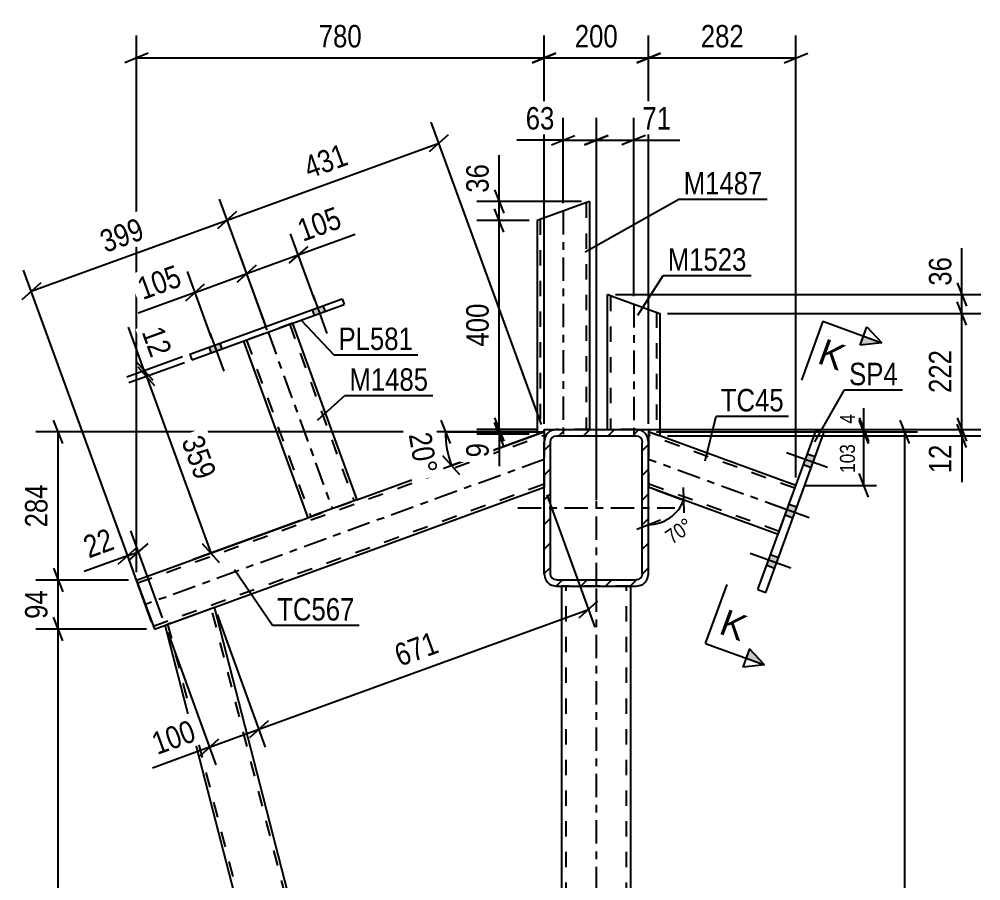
# Model space of a CAD drawing. Header units: millimetres. Extents: x -400 to 789, y -648 to 193.
# Drawn here: x 41.2 to 163.8, y -417.5 to -307.5 of the extents above; entities that cross this region are included whole.
import ezdxf

# ---------------------------------------------------------------- set-up
doc = ezdxf.new("R2010")
doc.units = ezdxf.units.MM
doc.linetypes.add('DXK_LINE_DOT2', pattern=[3.9198, 1.9599, -1.9599])
doc.linetypes.add('DXK_LINE_DOT3', pattern=[5.9187, 2.979, -0.9799, 0.9799, -0.9799])
doc.styles.add('Arial', font='ARIAL.TTF', dxfattribs={"height": 0.2})
doc.styles.add('Arial Narrow', font='ARIALN.TTF', dxfattribs={"height": 0.2})

# ---------------------------------------------------------------- blocks, each defined once
blk = doc.blocks.new('Part-392021936-2639 - 2568')
at = {"color": 2, "linetype": 'Continuous'}
for p, q in [((110.41, -445.39), (110.41, -379.89)), ((119.21, -445.39), (119.21, -379.89)), ((110.41, -477), (110.41, -476.4)), ((119.21, -477), (119.21, -476.4)), ((110.41, -572.55), (110.41, -507.05)), ((119.21, -572.55), (119.21, -507.05))]:
    blk.add_line(p, q, dxfattribs=at)
at = {"color": 7, "linetype": 'DXK_LINE_DOT2'}
for p, q in [((119.21, -379.89), (110.41, -379.89)), ((110.94, -572.55), (110.94, -379.89)), ((118.67, -572.55), (118.67, -379.89)), ((110.41, -476.4), (110.41, -445.39)), ((119.21, -476.4), (119.21, -445.39)), ((110.41, -507.05), (110.41, -477)), ((119.21, -507.05), (119.21, -477)), ((119.21, -572.55), (110.41, -572.55))]:
    blk.add_line(p, q, dxfattribs=at)
at = {"color": 7, "linetype": 'DXK_LINE_DOT3'}
blk.add_line((114.81, -572.55), (114.81, -379.89), dxfattribs=at)
blk = doc.blocks.new('Part-392021936-24989 - 2568')
at = {"color": 2, "linetype": 'Continuous'}
for p, q in [((60.55, -384.59), (66.09, -382.58)), ((110.41, -554.37), (66.09, -382.58)), ((59.8, -384.87), (59.85, -384.85)), ((108.21, -572.55), (59.8, -384.87)), ((59.85, -384.85), (60.02, -384.79)), ((60.02, -384.79), (60.55, -384.59)), ((110.41, -572.55), (110.41, -557.58)), ((108.21, -572.55), (109.74, -572.55))]:
    blk.add_line(p, q, dxfattribs=at)
at = {"color": 7, "linetype": 'DXK_LINE_DOT2'}
for p, q in [((110.41, -555.97), (65.71, -382.71)), ((60.02, -384.79), (60.2, -384.72)), ((60.2, -384.72), (60.17, -384.73)), ((60.17, -384.73), (60.2, -384.72)), ((108.63, -572.55), (60.17, -384.73)), ((60.26, -384.7), (60.2, -384.72)), ((60.55, -384.59), (60.26, -384.7)), ((110.41, -554.37), (110.41, -554.37)), ((110.41, -554.37), (110.41, -554.37)), ((110.41, -557.58), (110.41, -554.37)), ((109.74, -572.55), (110.41, -572.55))]:
    blk.add_line(p, q, dxfattribs=at)
blk = doc.blocks.new('Part-392021936-2683 - 2568')
at = {"color": 2, "linetype": 'Continuous'}
for p, q in [((135.42, -380.33), (142.83, -359.97)), ((136.42, -380.69), (143.83, -360.33)), ((143.83, -360.33), (142.83, -359.97)), ((135.42, -380.33), (136.42, -380.69))]:
    blk.add_line(p, q, dxfattribs=at)
blk = doc.blocks.new('Part-392021936-2748 - 2568')
at = {"linetype": 'Continuous'}
h = blk.add_hatch(dxfattribs=at)
h.set_pattern_fill('', scale=0.7, style=0, pattern_type=0)
h.set_pattern_definition([(45, (108.1398, -378.285), (-1.57154, 1.57154), [])])
h.paths.add_polyline_path([(108.14, -361.49), (108.14, -378.29), (108.26, -378.9), (108.61, -379.42), (109.13, -379.76), (109.74, -379.89), (119.87, -379.89), (120.49, -379.76), (121, -379.42), (121.35, -378.9), (121.47, -378.29), (121.47, -361.49), (121.35, -360.87), (121, -360.35), (120.49, -360.01), (119.87, -359.89), (109.74, -359.89), (109.13, -360.01), (108.61, -360.35), (108.26, -360.87)])
h.paths.add_polyline_path([(109.17, -360.92), (109.43, -360.75), (109.74, -360.69), (119.87, -360.69), (120.18, -360.75), (120.44, -360.92), (120.61, -361.18), (120.67, -361.49), (120.67, -378.29), (120.61, -378.59), (120.44, -378.85), (120.18, -379.02), (119.87, -379.09), (109.74, -379.09), (109.43, -379.02), (109.17, -378.85), (109, -378.59), (108.94, -378.29), (108.94, -361.49), (109, -361.18)])
at = {"color": 2, "linetype": 'Continuous'}
for p, q in [((109.74, -359.89), (109.13, -360.01)), ((109.74, -359.89), (119.87, -359.89)), ((120.49, -360.01), (119.87, -359.89)), ((108.26, -360.87), (108.14, -361.49)), ((108.14, -378.29), (108.14, -361.49)), ((108.94, -361.49), (109, -361.18)), ((108.94, -378.29), (108.94, -361.49)), ((109.43, -360.75), (109.74, -360.69)), ((109.74, -360.69), (119.87, -360.69)), ((119.87, -360.69), (120.18, -360.75)), ((120.61, -361.18), (120.67, -361.49)), ((120.67, -378.29), (120.67, -361.49)), ((121.47, -361.49), (121.35, -360.87)), ((121.47, -378.29), (121.47, -361.49)), ((108.14, -378.29), (108.26, -378.9)), ((109, -378.59), (108.94, -378.29)), ((120.67, -378.29), (120.61, -378.59)), ((121.35, -378.9), (121.47, -378.29)), ((109.13, -379.76), (109.74, -379.89)), ((109.74, -379.09), (109.43, -379.02)), ((109.74, -379.09), (119.87, -379.09)), ((109.74, -379.89), (119.87, -379.89)), ((120.18, -379.02), (119.87, -379.09)), ((119.87, -379.89), (120.49, -379.76))]:
    blk.add_line(p, q, dxfattribs=at)
at = {"color": 7, "linetype": 'DXK_LINE_DOT3'}
for p, q in [((114.81, -379.89), (114.81, -359.89)), ((104.81, -369.89), (124.81, -369.89))]:
    blk.add_line(p, q, dxfattribs=at)
at = {"color": 2, "linetype": 'Continuous'}
for centre, radius, start, end in [((109.74, -361.49), 1.6, 112.5, 157.5), ((119.87, -361.49), 1.6, 22.5, 67.5), ((109.74, -361.49), 0.8, 112.5, 157.5), ((119.87, -361.49), 0.8, 22.5, 67.5), ((109.74, -378.29), 1.6, 202.5, 247.5), ((109.74, -378.29), 0.8, 202.5, 247.5), ((119.87, -378.29), 0.8, 292.5, 337.5), ((119.87, -378.29), 1.6, 292.5, 337.5)]:
    blk.add_arc(centre, radius, start, end, dxfattribs=at)
blk = doc.blocks.new('Part-392021936-2688 - 2568')
at = {"color": 2, "linetype": 'Continuous'}
for p, q in [((121.47, -360.18), (121.47, -361.03)), ((121.47, -361.03), (121.47, -361.49)), ((140.27, -367.02), (122.9, -360.7)), ((137.99, -373.28), (121.47, -367.27))]:
    blk.add_line(p, q, dxfattribs=at)
at = {"color": 7, "linetype": 'DXK_LINE_DOT2'}
for p, q in [((122.9, -360.7), (121.47, -360.18)), ((121.47, -360.18), (121.47, -360.24)), ((121.47, -360.24), (121.47, -360.43)), ((140.13, -367.39), (121.47, -360.6)), ((121.47, -361.49), (121.47, -367.27)), ((138.12, -372.91), (121.47, -366.84)), ((137.99, -373.28), (140.27, -367.02))]:
    blk.add_line(p, q, dxfattribs=at)
at = {"color": 7, "linetype": 'DXK_LINE_DOT3'}
blk.add_line((139.13, -370.15), (121.47, -363.72), dxfattribs=at)
blk = doc.blocks.new('Bolt-392021936-2800 - 2568')
at = {"linetype": 'Continuous'}
for points in [[(142.22, -364.78), (142.72, -363.4), (141.71, -363.04), (141.21, -364.42)], [(142.22, -364.78), (142.72, -363.4), (141.71, -363.04), (141.21, -364.42)], [(142.22, -364.78), (142.72, -363.4), (141.71, -363.04), (141.21, -364.42)], [(139.88, -371.2), (140.38, -369.82), (139.38, -369.46), (138.88, -370.84)], [(139.88, -371.2), (140.38, -369.82), (139.38, -369.46), (138.88, -370.84)], [(137.54, -377.62), (138.04, -376.25), (137.04, -375.88), (136.54, -377.26)], [(137.54, -377.62), (138.04, -376.25), (137.04, -375.88), (136.54, -377.26)], [(137.54, -377.62), (138.04, -376.25), (137.04, -375.88), (136.54, -377.26)]]:
    blk.add_hatch(color=1, dxfattribs=at).paths.add_polyline_path(points)
at = {"color": 1, "linetype": 'Continuous'}
for p, q in [((144.28, -364.75), (139.08, -362.86)), ((144.28, -364.75), (139.08, -362.86)), ((144.28, -364.75), (139.08, -362.86)), ((142.72, -363.4), (141.71, -363.04)), ((142.72, -363.4), (141.71, -363.04)), ((142.72, -363.4), (141.71, -363.04)), ((142.22, -364.78), (141.21, -364.42)), ((142.22, -364.78), (141.21, -364.42)), ((142.22, -364.78), (141.21, -364.42)), ((141.95, -371.17), (136.75, -369.28)), ((141.95, -371.17), (136.75, -369.28)), ((140.38, -369.82), (139.38, -369.46)), ((140.38, -369.82), (139.38, -369.46)), ((139.88, -371.2), (138.88, -370.84)), ((139.88, -371.2), (138.88, -370.84)), ((139.61, -377.6), (134.41, -375.7)), ((139.61, -377.6), (134.41, -375.7)), ((139.61, -377.6), (134.41, -375.7)), ((138.04, -376.25), (137.04, -375.88)), ((138.04, -376.25), (137.04, -375.88)), ((138.04, -376.25), (137.04, -375.88)), ((137.54, -377.62), (136.54, -377.26)), ((137.54, -377.62), (136.54, -377.26)), ((137.54, -377.62), (136.54, -377.26))]:
    blk.add_line(p, q, dxfattribs=at)
blk = doc.blocks.new('Part-392021936-24993 - 2568')
at = {"color": 2, "linetype": 'Continuous'}
for p, q in [((84.26, -368.87), (107.25, -360.5)), ((108.14, -360.18), (108.14, -360.24)), ((108.14, -360.24), (108.14, -360.42)), ((108.14, -360.42), (108.14, -361.49)), ((58.43, -385.36), (108.14, -367.27)), ((56.15, -379.1), (78, -371.15)), ((56.15, -379.1), (56.42, -379.85)), ((56.42, -379.85), (58.43, -385.36))]:
    blk.add_line(p, q, dxfattribs=at)
at = {"color": 7, "linetype": 'DXK_LINE_DOT2'}
for p, q in [((108.14, -360.18), (107.25, -360.5)), ((108.14, -360.42), (108.14, -360.18)), ((56.28, -379.48), (108.14, -360.6)), ((108.14, -361.49), (108.14, -367.27)), ((58.29, -384.99), (108.14, -366.84)), ((78, -371.15), (84.26, -368.87)), ((56.15, -379.1), (56.17, -379.16)), ((56.17, -379.16), (56.23, -379.32))]:
    blk.add_line(p, q, dxfattribs=at)
at = {"color": 7, "linetype": 'DXK_LINE_DOT3'}
blk.add_line((108.14, -363.72), (57.29, -382.23), dxfattribs=at)
blk = doc.blocks.new('Part-392021936-31842 - 2568')
at = {"color": 2, "linetype": 'Continuous'}
for p, q in [((116.23, -359.89), (116.23, -342.66)), ((116.23, -342.66), (116.3, -342.68)), ((116.3, -342.68), (116.47, -342.75)), ((116.47, -342.75), (117.03, -342.95)), ((117.03, -342.95), (122.9, -345.09)), ((122.9, -345.09), (122.9, -360.7)), ((119.87, -359.89), (121.47, -359.89)), ((121.47, -359.89), (121.47, -360.18)), ((121.47, -360.18), (122.84, -360.67)), ((122.9, -360.7), (122.84, -360.67))]:
    blk.add_line(p, q, dxfattribs=at)
at = {"color": 7, "linetype": 'DXK_LINE_DOT2'}
for p, q in [((116.47, -342.75), (116.88, -342.9)), ((116.63, -342.81), (116.63, -359.89)), ((116.63, -342.81), (116.66, -342.82)), ((116.73, -342.84), (117.03, -342.95)), ((122.5, -344.94), (122.5, -360.55)), ((119.87, -359.89), (116.23, -359.89))]:
    blk.add_line(p, q, dxfattribs=at)
at = {"color": 7, "linetype": 'DXK_LINE_DOT3'}
blk.add_line((119.57, -343.88), (119.57, -360.7), dxfattribs=at)
blk = doc.blocks.new('Part-392021936-31832 - 2568')
at = {"color": 7, "linetype": 'DXK_LINE_DOT2'}
for p, q in [((76.07, -346.34), (69.8, -348.62)), ((75.69, -346.48), (83.89, -369)), ((76.07, -346.35), (76.07, -346.34)), ((76.07, -346.34), (76.07, -346.35)), ((69.8, -348.62), (69.8, -348.63)), ((69.8, -348.63), (69.8, -348.62)), ((70.18, -348.49), (78.37, -371.01)), ((78.37, -371.01), (78.4, -371)), ((78.4, -371), (78.46, -370.98)), ((78.46, -370.98), (78.48, -370.97)), ((78.48, -370.97), (78.61, -370.92))]:
    blk.add_line(p, q, dxfattribs=at)
at = {"color": 2, "linetype": 'Continuous'}
for p, q in [((76.07, -346.35), (84.26, -368.87)), ((69.8, -348.63), (78, -371.15)), ((84.26, -368.87), (78.75, -370.87)), ((78, -371.15), (78.75, -370.87))]:
    blk.add_line(p, q, dxfattribs=at)
at = {"color": 7, "linetype": 'DXK_LINE_DOT3'}
blk.add_line((72.93, -347.48), (81.13, -370.01), dxfattribs=at)
blk = doc.blocks.new('Part-392021936-31833 - 2568')
at = {"color": 2, "linetype": 'Continuous'}
for p, q in [((62.95, -350.27), (82.37, -343.2)), ((82.37, -343.2), (82.65, -343.95)), ((63.23, -351.02), (82.65, -343.95)), ((62.95, -350.27), (63.23, -351.02))]:
    blk.add_line(p, q, dxfattribs=at)
blk = doc.blocks.new('Part-392021936-31843 - 2568')
at = {"color": 2, "linetype": 'Continuous'}
for p, q in [((113.92, -330.8), (107.25, -333.22)), ((113.92, -330.8), (113.92, -359.89)), ((107.25, -333.22), (107.25, -360.5)), ((107.25, -360.5), (108.14, -360.18)), ((108.14, -360.18), (108.14, -359.89)), ((108.14, -359.89), (109.74, -359.89))]:
    blk.add_line(p, q, dxfattribs=at)
at = {"color": 7, "linetype": 'DXK_LINE_DOT2'}
for p, q in [((113.52, -330.94), (113.52, -359.89)), ((107.65, -333.08), (107.68, -333.07)), ((107.65, -333.08), (107.65, -360.35)), ((113.92, -359.89), (109.74, -359.89))]:
    blk.add_line(p, q, dxfattribs=at)
at = {"color": 7, "linetype": 'DXK_LINE_DOT3'}
blk.add_line((110.58, -332.01), (110.58, -360.5), dxfattribs=at)
blk = doc.blocks.new('Bolt-392021936-31852 - 2568')
at = {"linetype": 'Continuous'}
for points in [[(79.93, -344.09), (78.55, -344.59), (78.82, -345.35), (80.2, -344.84)], [(66.77, -348.88), (65.39, -349.38), (65.67, -350.13), (67.05, -349.63)]]:
    blk.add_hatch(color=1, dxfattribs=at).paths.add_polyline_path(points)
at = {"color": 1, "linetype": 'Continuous'}
for p, q in [((78.67, -342.78), (80.45, -347.66)), ((78.55, -344.59), (78.82, -345.35)), ((79.93, -344.09), (80.2, -344.84)), ((65.51, -347.57), (67.29, -352.45)), ((65.39, -349.38), (65.67, -350.13)), ((66.77, -348.88), (67.05, -349.63))]:
    blk.add_line(p, q, dxfattribs=at)
blk = doc.blocks.new('Bolt-392021936-31853 - 2568')
at = {"linetype": 'Continuous'}
for points in [[(79.93, -344.09), (78.55, -344.59), (78.82, -345.35), (80.2, -344.84)], [(66.77, -348.88), (65.39, -349.38), (65.67, -350.13), (67.05, -349.63)]]:
    blk.add_hatch(color=1, dxfattribs=at).paths.add_polyline_path(points)
at = {"color": 1, "linetype": 'Continuous'}
for p, q in [((78.67, -342.78), (80.45, -347.66)), ((78.55, -344.59), (78.82, -345.35)), ((79.93, -344.09), (80.2, -344.84)), ((65.51, -347.57), (67.29, -352.45)), ((65.39, -349.38), (65.67, -350.13)), ((66.77, -348.88), (67.05, -349.63))]:
    blk.add_line(p, q, dxfattribs=at)
blk = doc.blocks.new('AngleDimension-392021936-2816 - 2568')
at = {"color": 7, "linetype": 'Continuous'}
for p, q in [((125.93, -368.89), (121.47, -367.27)), ((121.47, -372.02), (121.47, -367.27)), ((122.41, -367.61), (125.93, -368.89)), ((125.88, -367.28), (125.98, -370.51)), ((119.97, -372.62), (122.97, -371.42))]:
    blk.add_line(p, q, dxfattribs=at)
blk.add_arc((121.47, -367.27), 4.75, 270, 340, dxfattribs=at)
at = {"color": 0}
blk.add_wipeout([(127.91, -372.71), (126.3, -370.42), (122.78, -372.89), (124.38, -375.18)], dxfattribs=at)
at = {"color": 3, "style": 'Arial Narrow'}
blk.add_text('70°', height=1.909, rotation=35.002, dxfattribs=at).set_placement((124.48, -374.62))
blk = doc.blocks.new('StraightDimension-392021936-31157 - 2568')
at = {"color": 7, "linetype": 'Continuous'}
for p, q in [((46.75, -361.68), (45.55, -358.68)), ((107.14, -360.18), (43.3, -360.18)), ((46.15, -379.1), (46.15, -360.18)), ((45.55, -377.6), (46.75, -380.6)), ((55.15, -379.1), (43.3, -379.1))]:
    blk.add_line(p, q, dxfattribs=at)
at = {"color": 0}
blk.add_wipeout([(45.4, -366.3), (41.2, -366.3), (41.2, -372.98), (45.4, -372.98)], dxfattribs=at)
at = {"color": 3, "style": 'Arial Narrow'}
blk.add_text('284', height=2.863, rotation=90.0002, dxfattribs=at).set_placement((44.8, -372.38))
blk = doc.blocks.new('StraightDimension-392021936-39902 - 2568')
at = {"color": 7, "linetype": 'Continuous'}
for p, q in [((108.14, -359.18), (108.14, -309.63)), ((121.47, -359.18), (121.47, -309.63)), ((109.64, -311.88), (106.64, -313.08)), ((108.14, -312.48), (121.47, -312.48)), ((119.97, -313.08), (122.97, -311.88))]:
    blk.add_line(p, q, dxfattribs=at)
at = {"color": 0}
blk.add_wipeout([(118.15, -311.73), (118.15, -307.53), (111.46, -307.53), (111.46, -311.73)], dxfattribs=at)
at = {"color": 3, "style": 'Arial Narrow'}
blk.add_text('200', height=2.863, dxfattribs=at).set_placement((112.06, -311.13))
blk = doc.blocks.new('StraightDimension-392021936-2830 - 2568')
at = {"color": 7, "linetype": 'Continuous'}
for p, q in [((148.34, -358.68), (149.54, -361.68)), ((122.47, -360.18), (150.54, -360.18)), ((148.94, -367.02), (148.94, -360.18)), ((149.54, -368.52), (148.34, -365.52)), ((141.27, -367.02), (150.54, -367.02))]:
    blk.add_line(p, q, dxfattribs=at)
at = {"color": 0}
blk.add_wipeout([(148.19, -361.37), (145.39, -361.37), (145.39, -365.82), (148.19, -365.82)], dxfattribs=at)
at = {"color": 3, "style": 'Arial Narrow'}
blk.add_text('103', height=1.909, rotation=90.0002, dxfattribs=at).set_placement((147.79, -365.42))
blk = doc.blocks.new('StraightDimension-392021936-31312 - 2568')
at = {"color": 7, "linetype": 'Continuous'}
for p, q in [((108.48, -368.21), (114.63, -385.1)), ((112.61, -383.92), (115.01, -381.77)), ((66.43, -383.51), (72.58, -400.41)), ((71.76, -398.15), (113.81, -382.85)), ((72.96, -397.08), (70.56, -399.23))]:
    blk.add_line(p, q, dxfattribs=at)
at = {"color": 0}
blk.add_wipeout([(95.67, -388.65), (94.23, -384.71), (87.95, -386.99), (89.39, -390.94)], dxfattribs=at)
at = {"color": 3, "style": 'Arial Narrow'}
blk.add_text('671', height=2.863, rotation=20.002, dxfattribs=at).set_placement((89.75, -390.17))
blk = doc.blocks.new('StraightDimension-392021936-31158 - 2568')
at = {"color": 7, "linetype": 'Continuous'}
for p, q in [((45.55, -377.6), (46.75, -380.6)), ((55.15, -379.1), (43.3, -379.1)), ((46.15, -385.36), (46.15, -379.1)), ((46.75, -386.86), (45.55, -383.86)), ((57.43, -385.36), (43.3, -385.36))]:
    blk.add_line(p, q, dxfattribs=at)
at = {"color": 0}
blk.add_wipeout([(45.4, -379.8), (41.2, -379.8), (41.2, -384.66), (45.4, -384.66)], dxfattribs=at)
at = {"color": 3, "style": 'Arial Narrow'}
blk.add_text('94', height=2.863, rotation=90.0002, dxfattribs=at).set_placement((44.8, -384.06))
blk = doc.blocks.new('StraightDimension-392021936-40321 - 2568')
at = {"color": 7, "linetype": 'Continuous'}
for p, q in [((78.9, -343.4), (75.81, -334.92)), ((77.99, -336.52), (75.58, -338.68)), ((72.83, -347.2), (69.23, -337.32)), ((70.21, -339.99), (76.79, -337.6)), ((69, -341.07), (71.41, -338.92))]:
    blk.add_line(p, q, dxfattribs=at)
at = {"color": 0}
blk.add_wipeout([(83.3, -334.43), (81.87, -330.48), (75.59, -332.77), (77.02, -336.72)], dxfattribs=at)
at = {"color": 7, "linetype": 'Continuous'}
blk.add_line((76.79, -337.6), (84.05, -334.95), dxfattribs=at)
blk.add_line((76.79, -337.6), (84.05, -334.95), dxfattribs=at)
at = {"color": 3, "style": 'Arial Narrow'}
blk.add_text('105', height=2.863, rotation=20.002, dxfattribs=at).set_placement((77.38, -335.95))
blk = doc.blocks.new('StraightDimension-392021936-39903 - 2568')
at = {"color": 7, "linetype": 'Continuous'}
for p, q in [((56.15, -378.1), (56.15, -309.63)), ((108.14, -359.18), (108.14, -309.63)), ((57.65, -311.88), (54.65, -313.08)), ((56.15, -312.48), (108.14, -312.48)), ((106.64, -313.08), (109.64, -311.88))]:
    blk.add_line(p, q, dxfattribs=at)
at = {"color": 0}
blk.add_wipeout([(85.48, -311.73), (85.48, -307.53), (78.8, -307.53), (78.8, -311.73)], dxfattribs=at)
at = {"color": 3, "style": 'Arial Narrow'}
blk.add_text('780', height=2.863, dxfattribs=at).set_placement((79.4, -311.13))
blk = doc.blocks.new('StraightDimension-392021936-31159 - 2568')
at = {"color": 7, "linetype": 'Continuous'}
for p, q in [((46.75, -386.86), (45.55, -383.86)), ((57.43, -385.36), (43.3, -385.36)), ((46.15, -572.55), (46.15, -385.36)), ((45.55, -571.05), (46.75, -574.05)), ((107.21, -572.55), (43.3, -572.55))]:
    blk.add_line(p, q, dxfattribs=at)
at = {"color": 0}
blk.add_wipeout([(45.4, -474.7), (41.2, -474.7), (41.2, -483.21), (45.4, -483.21)], dxfattribs=at)
at = {"color": 3, "style": 'Arial Narrow'}
blk.add_text('2808', height=2.863, rotation=90.0002, dxfattribs=at).set_placement((44.8, -482.61))
blk = doc.blocks.new('StraightDimension-392021936-40567 - 2568')
at = {"color": 7, "linetype": 'Continuous'}
for p, q in [((161.44, -342.66), (161.44, -336.76)), ((161.44, -342.66), (161.44, -336.76)), ((160.84, -341.16), (162.04, -344.16)), ((117.23, -342.66), (163.84, -342.66)), ((161.44, -345.09), (161.44, -342.66)), ((162.04, -346.59), (160.84, -343.59)), ((123.9, -345.09), (163.84, -345.09))]:
    blk.add_line(p, q, dxfattribs=at)
at = {"color": 0}
blk.add_wipeout([(160.69, -337.28), (156.49, -337.28), (156.49, -342.14), (160.69, -342.14)], dxfattribs=at)
at = {"color": 3, "style": 'Arial Narrow'}
blk.add_text('36', height=2.863, rotation=90.0002, dxfattribs=at).set_placement((160.09, -341.54))
blk = doc.blocks.new('AngleDimension-392021936-31395 - 2568')
at = {"color": 7, "linetype": 'Continuous'}
for p, q in [((94.96, -358.68), (96.16, -361.68)), ((95.56, -360.18), (108.14, -360.18)), ((96.32, -364.48), (108.14, -360.18)), ((107.2, -360.52), (96.32, -364.48)), ((97.39, -365.68), (95.24, -363.27))]:
    blk.add_line(p, q, dxfattribs=at)
blk.add_arc((108.14, -360.18), 12.58, 180, 199.9999, dxfattribs=at)
at = {"color": 0}
blk.add_wipeout([(91.29, -366.43), (95.42, -365.7), (94.3, -359.34), (90.17, -360.07)], dxfattribs=at)
at = {"color": 3, "style": 'Arial Narrow'}
blk.add_text('20°', height=2.863, rotation=-80.0021, dxfattribs=at).set_placement((90.86, -360.55))
blk = doc.blocks.new('StraightDimension-392021936-40225 - 2568')
at = {"color": 7, "linetype": 'Continuous'}
for p, q in [((72.59, -346.54), (66.74, -330.48)), ((66.51, -334.23), (68.92, -332.08)), ((42.73, -342.25), (67.72, -333.16)), ((55.8, -378.16), (41.76, -339.57)), ((43.94, -341.17), (41.53, -343.33))]:
    blk.add_line(p, q, dxfattribs=at)
at = {"color": 0}
blk.add_wipeout([(58.11, -335.86), (56.67, -331.91), (50.39, -334.2), (51.83, -338.14)], dxfattribs=at)
at = {"color": 3, "style": 'Arial Narrow'}
blk.add_text('399', height=2.863, rotation=20.002, dxfattribs=at).set_placement((52.19, -337.37))
blk = doc.blocks.new('StraightDimension-392021936-31372 - 2568')
at = {"color": 7, "linetype": 'Continuous'}
for p, q in [((59.45, -383.93), (55.42, -372.82)), ((58.08, -384.42), (54.05, -373.32)), ((53.82, -377.08), (56.23, -374.92)), ((57.6, -374.43), (55.19, -376.58)), ((55.02, -376), (56.39, -375.5))]:
    blk.add_line(p, q, dxfattribs=at)
at = {"color": 0}
blk.add_wipeout([(54.27, -375.47), (52.84, -371.53), (48.28, -373.18), (49.71, -377.13)], dxfattribs=at)
at = {"color": 7, "linetype": 'Continuous'}
blk.add_line((55.02, -376), (49.47, -378.02), dxfattribs=at)
blk.add_line((55.02, -376), (49.47, -378.02), dxfattribs=at)
at = {"color": 3, "style": 'Arial Narrow'}
blk.add_text('22', height=2.863, rotation=19.9618, dxfattribs=at).set_placement((50.07, -376.36))
blk = doc.blocks.new('StraightDimension-392021936-40322 - 2568')
at = {"color": 7, "linetype": 'Continuous'}
for p, q in [((72.83, -347.2), (69.23, -337.32)), ((65.74, -348.19), (62.65, -339.71)), ((71.41, -338.92), (69, -341.07)), ((63.63, -342.39), (70.21, -339.99)), ((62.43, -343.46), (64.83, -341.31))]:
    blk.add_line(p, q, dxfattribs=at)
at = {"color": 0}
blk.add_wipeout([(62.88, -341.86), (61.44, -337.92), (55.16, -340.2), (56.6, -344.15)], dxfattribs=at)
at = {"color": 7, "linetype": 'Continuous'}
blk.add_line((63.63, -342.39), (56.36, -345.03), dxfattribs=at)
blk.add_line((63.63, -342.39), (56.36, -345.03), dxfattribs=at)
at = {"color": 3, "style": 'Arial Narrow'}
blk.add_text('105', height=2.863, rotation=20.002, dxfattribs=at).set_placement((56.96, -343.38))
blk = doc.blocks.new('StraightDimension-392021936-2820 - 2568')
at = {"color": 7, "linetype": 'Continuous'}
for p, q in [((148.94, -359.89), (148.94, -357.17)), ((148.94, -359.89), (148.94, -357.17)), ((148.34, -358.39), (149.54, -361.39)), ((149.54, -361.68), (148.34, -358.68)), ((120.87, -359.89), (150.54, -359.89)), ((122.47, -360.18), (150.54, -360.18)), ((148.94, -360.18), (148.94, -359.89))]:
    blk.add_line(p, q, dxfattribs=at)
at = {"color": 0}
blk.add_wipeout([(148.19, -357.52), (145.39, -357.52), (145.39, -359.54), (148.19, -359.54)], dxfattribs=at)
at = {"color": 3, "style": 'Arial Narrow'}
blk.add_text('4', height=1.91, rotation=90.0002, dxfattribs=at).set_placement((147.79, -359.14))
blk = doc.blocks.new('StraightDimension-392021936-2852 - 2568')
at = {"color": 7, "linetype": 'Continuous'}
for p, q in [((154.76, -361.68), (153.56, -358.68)), ((122.47, -360.18), (155.76, -360.18)), ((154.16, -572.55), (154.16, -360.18)), ((153.56, -571.05), (154.76, -574.05)), ((120.87, -572.55), (155.76, -572.55))]:
    blk.add_line(p, q, dxfattribs=at)
at = {"color": 0}
blk.add_wipeout([(153.41, -463.53), (150.61, -463.53), (150.61, -469.2), (153.41, -469.2)], dxfattribs=at)
at = {"color": 3, "style": 'Arial Narrow'}
blk.add_text('3186', height=1.909, rotation=90.0002, dxfattribs=at).set_placement((153.01, -468.8))
blk = doc.blocks.new('StraightDimension-392021936-31313 - 2568')
at = {"color": 7, "linetype": 'Continuous'}
for p, q in [((66.43, -383.51), (72.58, -400.41)), ((60.14, -385.81), (66.29, -402.7)), ((72.96, -397.08), (70.56, -399.23)), ((65.47, -400.44), (71.76, -398.15)), ((64.26, -401.52), (66.67, -399.37))]:
    blk.add_line(p, q, dxfattribs=at)
at = {"color": 0}
blk.add_wipeout([(64.72, -399.92), (63.28, -395.97), (57, -398.26), (58.43, -402.2)], dxfattribs=at)
at = {"color": 7, "linetype": 'Continuous'}
blk.add_line((65.47, -400.44), (58.2, -403.09), dxfattribs=at)
blk.add_line((65.47, -400.44), (58.2, -403.09), dxfattribs=at)
at = {"color": 3, "style": 'Arial Narrow'}
blk.add_text('100', height=2.863, rotation=20.002, dxfattribs=at).set_placement((58.79, -401.44))
blk = doc.blocks.new('StraightDimension-392021936-39901 - 2568')
at = {"color": 7, "linetype": 'Continuous'}
for p, q in [((121.47, -359.18), (121.47, -309.63)), ((140.27, -366.02), (140.27, -309.63)), ((122.97, -311.88), (119.97, -313.08)), ((121.47, -312.48), (140.27, -312.48)), ((138.77, -313.08), (141.77, -311.88))]:
    blk.add_line(p, q, dxfattribs=at)
at = {"color": 0}
blk.add_wipeout([(134.21, -311.73), (134.21, -307.53), (127.53, -307.53), (127.53, -311.73)], dxfattribs=at)
at = {"color": 3, "style": 'Arial Narrow'}
blk.add_text('282', height=2.863, dxfattribs=at).set_placement((128.13, -311.13))
blk = doc.blocks.new('StraightDimension-392021936-40224 - 2568')
at = {"color": 7, "linetype": 'Continuous'}
for p, q in [((107.8, -359.24), (93.75, -320.65)), ((93.52, -324.4), (95.93, -322.25)), ((67.72, -333.16), (94.73, -323.33)), ((72.59, -346.54), (66.74, -330.48)), ((68.92, -332.08), (66.51, -334.23))]:
    blk.add_line(p, q, dxfattribs=at)
at = {"color": 0}
blk.add_wipeout([(84.11, -326.39), (82.67, -322.45), (76.39, -324.73), (77.83, -328.68)], dxfattribs=at)
at = {"color": 3, "style": 'Arial Narrow'}
blk.add_text('431', height=2.863, rotation=20.002, dxfattribs=at).set_placement((78.18, -327.91))
blk = doc.blocks.new('StraightDimension-392021936-40387 - 2568')
at = {"color": 7, "linetype": 'Continuous'}
for p, q in [((62.29, -351.37), (55.17, -353.95)), ((58.5, -354.34), (56.35, -351.93)), ((57.43, -353.13), (65.62, -375.65)), ((77.06, -371.49), (63.37, -376.47)), ((64.54, -374.45), (66.7, -376.86))]:
    blk.add_line(p, q, dxfattribs=at)
at = {"color": 0}
blk.add_wipeout([(63.37, -367.28), (67.32, -365.84), (65.03, -359.56), (61.08, -361)], dxfattribs=at)
at = {"color": 3, "style": 'Arial Narrow'}
blk.add_text('359', height=2.863, rotation=-69.9983, dxfattribs=at).set_placement((61.85, -361.35))
blk = doc.blocks.new('StraightDimension-392021936-40388 - 2568')
at = {"color": 7, "linetype": 'Continuous'}
for p, q in [((62.01, -350.61), (54.9, -353.2)), ((62.29, -351.37), (55.17, -353.95)), ((56.07, -351.18), (58.23, -353.59)), ((58.5, -354.34), (56.35, -351.93)), ((57.15, -352.38), (57.43, -353.13))]:
    blk.add_line(p, q, dxfattribs=at)
at = {"color": 0}
blk.add_wipeout([(57.68, -351.63), (61.62, -350.2), (59.96, -345.63), (56.02, -347.07)], dxfattribs=at)
at = {"color": 7, "linetype": 'Continuous'}
blk.add_line((57.15, -352.38), (55.13, -346.83), dxfattribs=at)
blk.add_line((57.15, -352.38), (55.13, -346.83), dxfattribs=at)
at = {"color": 3, "style": 'Arial Narrow'}
blk.add_text('12', height=2.863, rotation=-69.9983, dxfattribs=at).set_placement((56.78, -347.43))
blk = doc.blocks.new('StraightDimension-392021936-40429 - 2568')
at = {"color": 7, "linetype": 'Continuous'}
for p, q in [((114.81, -368.89), (114.81, -320.11)), ((119.57, -342.87), (119.57, -320.11)), ((113.31, -323.56), (116.31, -322.36)), ((121.07, -322.36), (118.07, -323.56)), ((114.81, -322.96), (119.57, -322.96)), ((119.57, -322.96), (125.47, -322.96)), ((119.57, -322.96), (125.47, -322.96))]:
    blk.add_line(p, q, dxfattribs=at)
at = {"color": 0}
blk.add_wipeout([(124.95, -322.21), (124.95, -318.01), (120.09, -318.01), (120.09, -322.21)], dxfattribs=at)
at = {"color": 3, "style": 'Arial Narrow'}
blk.add_text('71', height=2.863, dxfattribs=at).set_placement((120.69, -321.61))
blk = doc.blocks.new('StraightDimension-392021936-40430 - 2568')
at = {"color": 7, "linetype": 'Continuous'}
for p, q in [((110.58, -331.01), (110.58, -320.11)), ((114.81, -368.89), (114.81, -320.11)), ((109.08, -323.56), (112.08, -322.36)), ((116.31, -322.36), (113.31, -323.56)), ((110.58, -322.96), (104.68, -322.96)), ((110.58, -322.96), (104.68, -322.96)), ((110.58, -322.96), (114.81, -322.96))]:
    blk.add_line(p, q, dxfattribs=at)
at = {"color": 0}
blk.add_wipeout([(110.06, -322.21), (110.06, -318.01), (105.2, -318.01), (105.2, -322.21)], dxfattribs=at)
at = {"color": 3, "style": 'Arial Narrow'}
blk.add_text('63', height=2.863, dxfattribs=at).set_placement((105.8, -321.61))
blk = doc.blocks.new('StraightDimension-392021936-40502 - 2568')
at = {"color": 7, "linetype": 'Continuous'}
for p, q in [((102.42, -330.8), (102.42, -324.89)), ((102.42, -330.8), (102.42, -324.89)), ((101.82, -329.3), (103.02, -332.3)), ((112.92, -330.8), (99.57, -330.8)), ((102.42, -333.22), (102.42, -330.8)), ((103.02, -334.72), (101.82, -331.72)), ((106.25, -333.22), (99.57, -333.22))]:
    blk.add_line(p, q, dxfattribs=at)
at = {"color": 0}
blk.add_wipeout([(101.67, -325.41), (97.47, -325.41), (97.47, -330.27), (101.67, -330.27)], dxfattribs=at)
at = {"color": 3, "style": 'Arial Narrow'}
blk.add_text('36', height=2.863, rotation=90.0002, dxfattribs=at).set_placement((101.07, -329.67))
blk = doc.blocks.new('StraightDimension-392021936-40503 - 2568')
at = {"color": 7, "linetype": 'Continuous'}
for p, q in [((103.02, -334.72), (101.82, -331.72)), ((106.25, -333.22), (99.57, -333.22)), ((102.42, -359.89), (102.42, -333.22)), ((101.82, -358.39), (103.02, -361.39)), ((107.14, -359.89), (99.57, -359.89))]:
    blk.add_line(p, q, dxfattribs=at)
at = {"color": 0}
blk.add_wipeout([(101.67, -343.21), (97.47, -343.21), (97.47, -349.9), (101.67, -349.9)], dxfattribs=at)
at = {"color": 3, "style": 'Arial Narrow'}
blk.add_text('400', height=2.863, rotation=90.0002, dxfattribs=at).set_placement((101.07, -349.3))
blk = doc.blocks.new('StraightDimension-392021936-40504 - 2568')
at = {"color": 7, "linetype": 'Continuous'}
for p, q in [((101.82, -358.39), (103.02, -361.39)), ((103.02, -362), (101.82, -359)), ((107.14, -359.89), (99.57, -359.89)), ((106.25, -360.5), (99.57, -360.5)), ((102.42, -360.5), (102.42, -359.89)), ((102.42, -360.5), (102.42, -364.58)), ((102.42, -360.5), (102.42, -364.58))]:
    blk.add_line(p, q, dxfattribs=at)
at = {"color": 0}
blk.add_wipeout([(101.67, -361.02), (97.47, -361.02), (97.47, -364.05), (101.67, -364.05)], dxfattribs=at)
at = {"color": 3, "style": 'Arial Narrow'}
blk.add_text('9', height=2.86, rotation=90.0002, dxfattribs=at).set_placement((101.07, -363.45))
blk = doc.blocks.new('StraightDimension-392021936-40568 - 2568')
at = {"color": 7, "linetype": 'Continuous'}
for p, q in [((162.04, -346.59), (160.84, -343.59)), ((123.9, -345.09), (163.84, -345.09)), ((161.44, -359.89), (161.44, -345.09)), ((160.84, -358.39), (162.04, -361.39)), ((122.47, -359.89), (163.84, -359.89))]:
    blk.add_line(p, q, dxfattribs=at)
at = {"color": 0}
blk.add_wipeout([(160.69, -349.14), (156.49, -349.14), (156.49, -355.83), (160.69, -355.83)], dxfattribs=at)
at = {"color": 3, "style": 'Arial Narrow'}
blk.add_text('222', height=2.863, rotation=90.0002, dxfattribs=at).set_placement((160.09, -355.23))
blk = doc.blocks.new('StraightDimension-392021936-40569 - 2568')
at = {"color": 7, "linetype": 'Continuous'}
for p, q in [((160.84, -358.39), (162.04, -361.39)), ((162.04, -362.2), (160.84, -359.2)), ((122.47, -359.89), (163.84, -359.89)), ((161.44, -360.7), (161.44, -359.89)), ((123.9, -360.7), (163.84, -360.7)), ((161.44, -360.7), (161.44, -366.6)), ((161.44, -360.7), (161.44, -366.6))]:
    blk.add_line(p, q, dxfattribs=at)
at = {"color": 0}
blk.add_wipeout([(160.69, -361.22), (156.49, -361.22), (156.49, -366.08), (160.69, -366.08)], dxfattribs=at)
at = {"color": 3, "style": 'Arial Narrow'}
blk.add_text('12', height=2.863, rotation=90.0002, dxfattribs=at).set_placement((160.09, -365.48))
blk = doc.blocks.new('Mark-392021936-40414 - 2568')
at = {"color": 0}
blk.add_wipeout([(93.36, -354.95), (93.36, -351.95), (83.31, -351.95), (83.31, -354.95)], dxfattribs=at)
blk.add_wipeout([(93.36, -354.95), (93.36, -351.95), (83.31, -351.95), (83.31, -354.95)], dxfattribs=at)
at = {"color": 30, "linetype": 'Continuous'}
for p, q in [((79.22, -358.68), (82.71, -355.55)), ((82.71, -355.55), (93.96, -355.55))]:
    blk.add_line(p, q, dxfattribs=at)
at = {"color": 3, "style": 'Arial Narrow'}
blk.add_text('M1485', height=2.863, dxfattribs=at).set_placement((83.31, -354.95))
blk = doc.blocks.new('Mark-392021936-2679 - 2568')
at = {"color": 0}
blk.add_wipeout([(153.26, -354.24), (153.26, -351.24), (147.05, -351.24), (147.05, -354.24)], dxfattribs=at)
blk.add_wipeout([(153.26, -354.24), (153.26, -351.24), (147.05, -351.24), (147.05, -354.24)], dxfattribs=at)
at = {"color": 30, "linetype": 'Continuous'}
for p, q in [((142.68, -361.46), (146.45, -354.84)), ((146.45, -354.84), (153.86, -354.84))]:
    blk.add_line(p, q, dxfattribs=at)
at = {"color": 3, "style": 'Arial Narrow'}
blk.add_text('SP4', height=2.863, dxfattribs=at).set_placement((147.05, -354.24))
blk = doc.blocks.new('Mark-392021936-31387 - 2568')
at = {"color": 0}
blk.add_wipeout([(83.96, -384.27), (83.96, -381.27), (74.1, -381.27), (74.1, -384.27)], dxfattribs=at)
blk.add_wipeout([(83.96, -384.27), (83.96, -381.27), (74.1, -381.27), (74.1, -384.27)], dxfattribs=at)
at = {"color": 30, "linetype": 'Continuous'}
for p, q in [((68.67, -377.77), (73.5, -384.87)), ((73.5, -384.87), (84.56, -384.87))]:
    blk.add_line(p, q, dxfattribs=at)
at = {"color": 3, "style": 'Arial Narrow'}
blk.add_text('TC567', height=2.863, dxfattribs=at).set_placement((74.1, -384.27))
blk = doc.blocks.new('Mark-392021936-2684 - 2568')
at = {"color": 0}
blk.add_wipeout([(138.72, -357.58), (138.72, -354.58), (130.68, -354.58), (130.68, -357.58)], dxfattribs=at)
blk.add_wipeout([(138.72, -357.58), (138.72, -354.58), (130.68, -354.58), (130.68, -357.58)], dxfattribs=at)
at = {"color": 30, "linetype": 'Continuous'}
for p, q in [((128.69, -363.89), (130.08, -358.18)), ((130.08, -358.18), (139.32, -358.18))]:
    blk.add_line(p, q, dxfattribs=at)
at = {"color": 3, "style": 'Arial Narrow'}
blk.add_text('TC45', height=2.863, dxfattribs=at).set_placement((130.68, -357.58))
blk = doc.blocks.new('Mark-392021936-40629 - 2568')
at = {"color": 0}
blk.add_wipeout([(133.97, -339.63), (133.97, -336.63), (123.92, -336.63), (123.92, -339.63)], dxfattribs=at)
blk.add_wipeout([(133.97, -339.63), (133.97, -336.63), (123.92, -336.63), (123.92, -339.63)], dxfattribs=at)
at = {"color": 30, "linetype": 'Continuous'}
for p, q in [((120.12, -345.31), (123.32, -340.23)), ((123.32, -340.23), (134.57, -340.23))]:
    blk.add_line(p, q, dxfattribs=at)
at = {"color": 3, "style": 'Arial Narrow'}
blk.add_text('M1523', height=2.863, dxfattribs=at).set_placement((123.92, -339.63))
blk = doc.blocks.new('SectionMark-392021936-17483 - 2568')
at = {"linetype": 'Continuous'}
for points in [[(148.44, -349.14), (148.87, -347.97), (151.22, -348.82)], [(133.91, -389.06), (134.34, -387.89), (136.26, -389.92)]]:
    blk.add_hatch(color=6, dxfattribs=at).paths.add_polyline_path(points)
at = {"color": 6, "linetype": 'Continuous'}
for p, q in [((148.44, -349.14), (149.3, -346.79)), ((149.3, -346.79), (151.22, -348.82)), ((151.22, -348.82), (148.44, -349.14)), ((134.34, -387.89), (133.48, -390.24)), ((136.26, -389.92), (134.34, -387.89)), ((136.26, -389.92), (133.48, -390.24))]:
    blk.add_line(p, q, dxfattribs=at)
at = {"color": 0, "linetype": 'Continuous'}
for points in [[(145.77, -352.42), (146.96, -349.14), (144.04, -348.07), (142.84, -351.36)], [(133.2, -386.94), (134.4, -383.65), (131.48, -382.59), (130.28, -385.88)]]:
    blk.add_wipeout(points, dxfattribs=at)
at = {"color": 6, "linetype": 'Continuous'}
for p, q in [((143.7, -346.08), (140.96, -353.6)), ((143.7, -346.08), (151.22, -348.82)), ((128.74, -387.18), (131.48, -379.66)), ((128.74, -387.18), (136.26, -389.92))]:
    blk.add_line(p, q, dxfattribs=at)
at = {"color": 3, "linetype": 'Continuous', "style": 'Arial'}
for p in [(142.84, -351.36), (130.28, -385.88)]:
    blk.add_text('K', height=3.34, rotation=-20.002, dxfattribs=at).set_placement(p)
blk = doc.blocks.new('Mark-392021936-40632 - 2568')
at = {"color": 0}
blk.add_wipeout([(136, -329.9), (136, -326.9), (125.95, -326.9), (125.95, -329.9)], dxfattribs=at)
blk.add_wipeout([(136, -329.9), (136, -326.9), (125.95, -326.9), (125.95, -329.9)], dxfattribs=at)
at = {"color": 30, "linetype": 'Continuous'}
for p, q in [((113.4, -337.21), (125.35, -330.5)), ((125.35, -330.5), (136.6, -330.5))]:
    blk.add_line(p, q, dxfattribs=at)
at = {"color": 3, "style": 'Arial Narrow'}
blk.add_text('M1487', height=2.863, dxfattribs=at).set_placement((125.95, -329.9))
blk = doc.blocks.new('Mark-392021936-40417 - 2568')
at = {"color": 0}
blk.add_wipeout([(91.43, -349.75), (91.43, -346.75), (81.92, -346.75), (81.92, -349.75)], dxfattribs=at)
blk.add_wipeout([(91.43, -349.75), (91.43, -346.75), (81.92, -346.75), (81.92, -349.75)], dxfattribs=at)
at = {"color": 30, "linetype": 'Continuous'}
for p, q in [((77.15, -345.95), (81.32, -350.35)), ((81.32, -350.35), (92.03, -350.35))]:
    blk.add_line(p, q, dxfattribs=at)
at = {"color": 3, "style": 'Arial Narrow'}
blk.add_text('PL581', height=2.863, dxfattribs=at).set_placement((81.92, -349.75))

msp = doc.modelspace()

# ---------------------------------------------------------------- block references
for name in ['Part-392021936-31843 - 2568', 'Part-392021936-31833 - 2568', 'Bolt-392021936-31852 - 2568', 'Bolt-392021936-31853 - 2568', 'Part-392021936-31842 - 2568', 'Part-392021936-31832 - 2568', 'Part-392021936-24993 - 2568', 'Part-392021936-2748 - 2568', 'Part-392021936-2688 - 2568', 'Part-392021936-2683 - 2568', 'Bolt-392021936-2800 - 2568', 'Part-392021936-2639 - 2568', 'Part-392021936-24989 - 2568']:
    msp.add_blockref(name, (0, 0))

# ---------------------------------------------------------------- next in the draw order: block references
for name in ['StraightDimension-392021936-40321 - 2568', 'StraightDimension-392021936-31157 - 2568', 'AngleDimension-392021936-2816 - 2568']:
    msp.add_blockref(name, (0, 0))

# ---------------------------------------------------------------- next in the draw order: block references
for name in ['StraightDimension-392021936-39902 - 2568', 'StraightDimension-392021936-31312 - 2568', 'StraightDimension-392021936-31158 - 2568']:
    msp.add_blockref(name, (0, 0))

# ---------------------------------------------------------------- next in the draw order: block references
for name in ['StraightDimension-392021936-39903 - 2568', 'StraightDimension-392021936-40567 - 2568', 'StraightDimension-392021936-2830 - 2568', 'StraightDimension-392021936-31159 - 2568']:
    msp.add_blockref(name, (0, 0))

# ---------------------------------------------------------------- next in the draw order: block references
for name in ['StraightDimension-392021936-40225 - 2568', 'StraightDimension-392021936-2820 - 2568', 'AngleDimension-392021936-31395 - 2568']:
    msp.add_blockref(name, (0, 0))

# ---------------------------------------------------------------- next in the draw order: block references
for name in ['StraightDimension-392021936-40322 - 2568', 'StraightDimension-392021936-2852 - 2568', 'StraightDimension-392021936-31372 - 2568']:
    msp.add_blockref(name, (0, 0))

# ---------------------------------------------------------------- next in the draw order: block references
for name in ['StraightDimension-392021936-39901 - 2568', 'StraightDimension-392021936-40224 - 2568', 'StraightDimension-392021936-31313 - 2568']:
    msp.add_blockref(name, (0, 0))

# ---------------------------------------------------------------- next in the draw order: block references
for name in ['StraightDimension-392021936-40429 - 2568', 'Mark-392021936-40417 - 2568', 'StraightDimension-392021936-40387 - 2568', 'Mark-392021936-40414 - 2568', 'Mark-392021936-31387 - 2568']:
    msp.add_blockref(name, (0, 0))

# ---------------------------------------------------------------- next in the draw order: block references
for name in ['StraightDimension-392021936-40430 - 2568', 'StraightDimension-392021936-40568 - 2568', 'StraightDimension-392021936-40388 - 2568']:
    msp.add_blockref(name, (0, 0))

# ---------------------------------------------------------------- next in the draw order: block references
for name in ['StraightDimension-392021936-40502 - 2568', 'Mark-392021936-40629 - 2568', 'StraightDimension-392021936-40569 - 2568']:
    msp.add_blockref(name, (0, 0))

# ---------------------------------------------------------------- next in the draw order: block references
for name in ['Mark-392021936-40632 - 2568', 'StraightDimension-392021936-40503 - 2568', 'Mark-392021936-2679 - 2568', 'Mark-392021936-2684 - 2568']:
    msp.add_blockref(name, (0, 0))

# ---------------------------------------------------------------- next in the draw order: block references
for name in ['SectionMark-392021936-17483 - 2568', 'StraightDimension-392021936-40504 - 2568']:
    msp.add_blockref(name, (0, 0))

doc.saveas('drawing.dxf')
